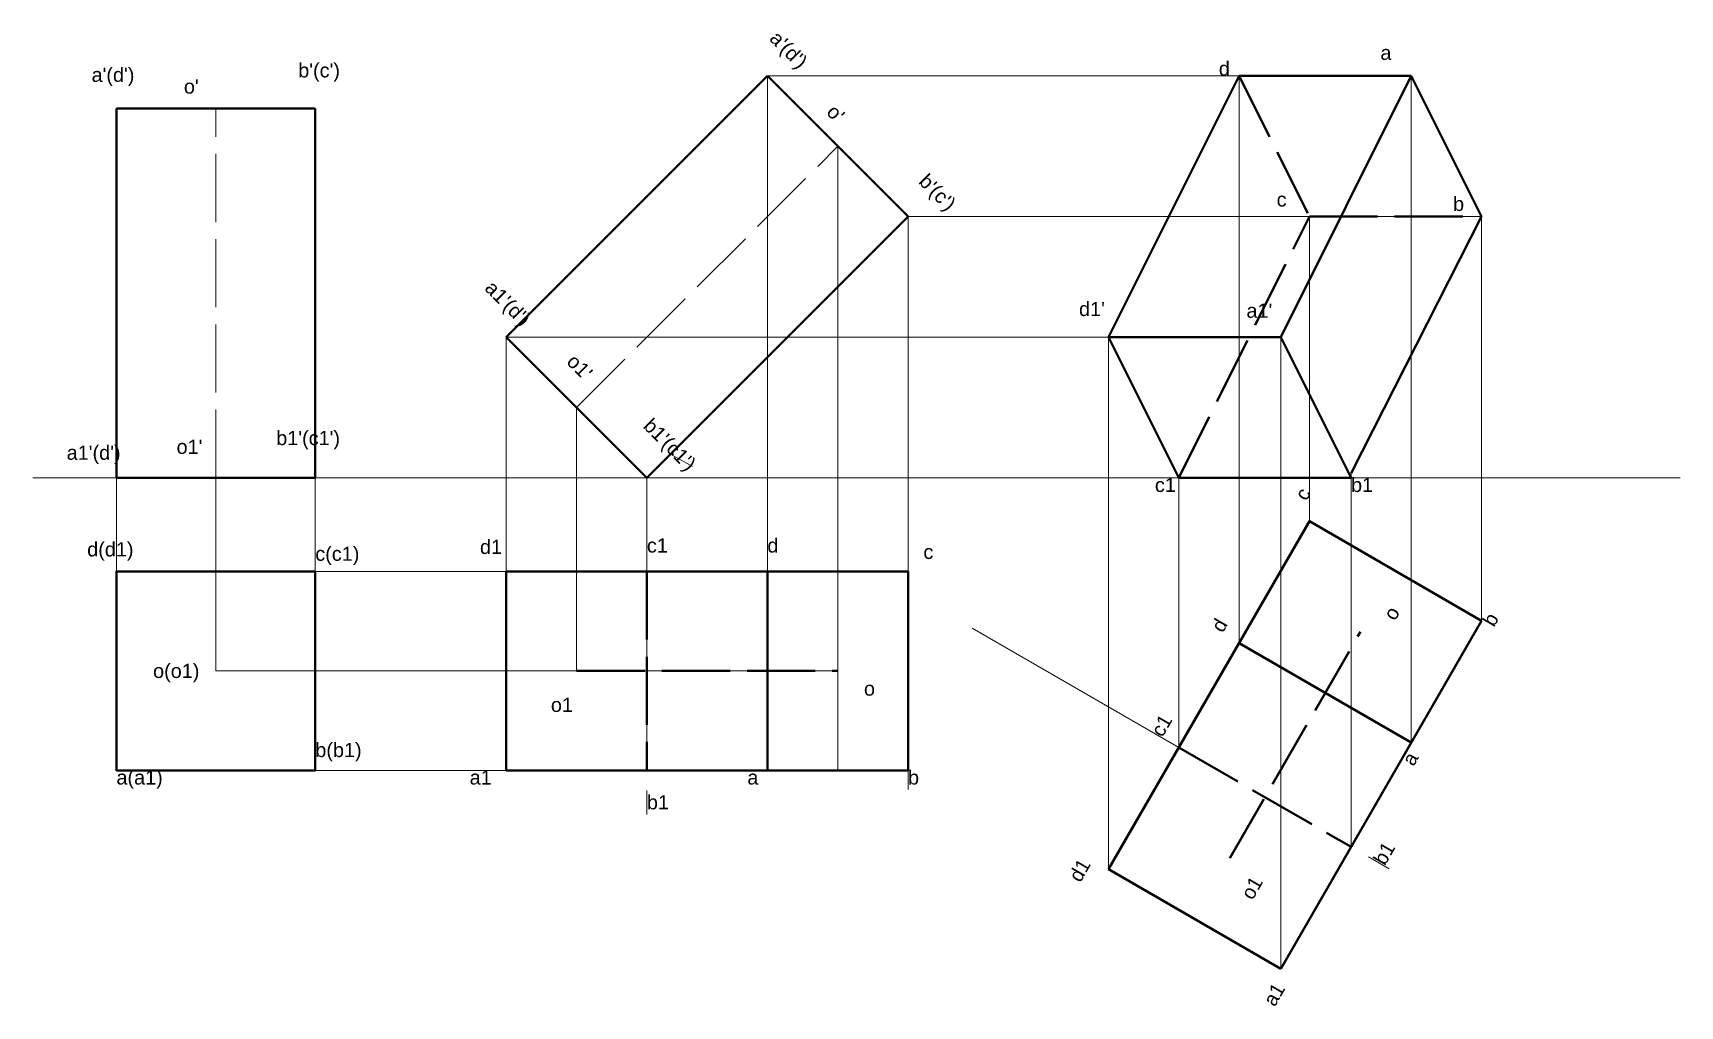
# Paper-space layout 'Layout1' of a CAD drawing. Header units: millimetres. Extents: x -4 to 286, y -15 to 156.
import ezdxf

# ---------------------------------------------------------------- set-up
doc = ezdxf.new("R2010")
doc.units = ezdxf.units.MM
doc.linetypes.add('ACAD_ISO02W100', pattern=[15, 12, -3])
doc.styles.get("Standard").update_dxf_attribs({"font": 'arial.ttf'})

psp = doc.layouts.get("Layout1")

# ---------------------------------------------------------------- linework, layer by layer
at = {"linetype": 'Continuous', "lineweight": 40}
for p, q in [((79.23, 102.4), (125.19, 148.36)), ((125.19, 148.36), (149.94, 123.62)), ((185.23, 102.4), (208.21, 148.36)), ((238.52, 148.36), (208.21, 148.36)), ((215.54, 102.4), (238.52, 148.36)), ((250.89, 123.62), (238.52, 148.36)), ((10.62, 77.65), (10.62, 142.65)), ((10.62, 142.65), (45.62, 142.65)), ((45.62, 142.65), (45.62, 77.65)), ((149.94, 123.62), (103.98, 77.65)), ((227.91, 78.49), (250.89, 123.62)), ((103.98, 77.65), (79.23, 102.4)), ((185.23, 102.4), (215.54, 102.4)), ((197.6, 77.65), (185.23, 102.4)), ((215.54, 102.4), (227.91, 77.65)), ((45.62, 77.65), (10.62, 77.65)), ((227.91, 77.65), (197.6, 77.65)), ((220.58, 70), (185.23, 8.76)), ((250.89, 52.5), (220.58, 70)), ((79.23, 61.17), (79.23, 26.17)), ((149.94, 61.17), (79.23, 61.17)), ((125.19, 61.17), (125.19, 26.17)), ((149.94, 26.17), (149.94, 61.17)), ((215.54, -8.74), (250.89, 52.5)), ((208.21, 48.57), (238.52, 31.07)), ((79.23, 26.17), (149.94, 26.17)), ((185.23, 8.76), (215.54, -8.74))]:
    psp.add_line(p, q, dxfattribs=at)
at = {"linetype": 'Continuous', "lineweight": 20}
for p, q in [((125.19, 148.36), (125.19, 26.17)), ((125.19, 148.36), (238.52, 148.36)), ((208.21, 48.57), (208.21, 148.36)), ((238.52, 31.07), (238.52, 148.36)), ((137.57, 135.99), (137.57, 26.17)), ((149.94, 123.62), (149.94, 22.8)), ((149.94, 123.62), (250.89, 123.62)), ((220.58, 70), (220.58, 123.62)), ((250.89, 52.5), (250.89, 123.62)), ((79.23, 102.4), (79.23, 26.17)), ((79.23, 102.4), (215.54, 102.4)), ((185.23, 8.76), (185.23, 102.4)), ((215.54, -8.74), (215.54, 102.4)), ((91.61, 90.03), (91.61, 43.67)), ((111.98, 79.63), (108.16, 81.83)), ((227.91, 12.7), (227.91, 78.49)), ((-4.08, 77.65), (285.82, 77.65)), ((10.62, 61.17), (10.62, 77.65)), ((28.12, 43.67), (28.12, 77.65)), ((45.62, 61.17), (45.62, 77.65)), ((103.98, 77.65), (103.98, 26.17)), ((197.6, 30.2), (197.6, 77.65)), ((45.62, 61.17), (149.94, 61.17)), ((197.6, 30.2), (161.2, 51.21)), ((28.12, 43.67), (137.57, 43.67)), ((45.62, 26.17), (149.94, 26.17)), ((103.98, 22.64), (103.98, 18.42)), ((230.97, 10.93), (234.62, 8.82))]:
    psp.add_line(p, q, dxfattribs=at)
at = {"linetype": 'ACAD_ISO02W100', "lineweight": 40}
for p, q in [((208.21, 148.36), (220.58, 123.62)), ((197.6, 77.65), (220.58, 123.62)), ((220.58, 123.62), (250.89, 123.62)), ((103.98, 61.17), (103.98, 26.17)), ((206.57, 10.73), (229.55, 50.53)), ((91.61, 43.67), (137.57, 43.67)), ((197.6, 30.2), (227.91, 12.7))]:
    psp.add_line(p, q, dxfattribs=at)
at = {"linetype": 'ACAD_ISO02W100', "lineweight": 20}
for p, q in [((28.12, 77.65), (28.12, 142.65)), ((91.61, 90.03), (137.57, 135.99))]:
    psp.add_line(p, q, dxfattribs=at)
at = {"linetype": 'Continuous', "lineweight": 40}
psp.add_lwpolyline([(45.62, 61.17), (10.62, 61.17), (10.62, 26.17), (45.62, 26.17)], close=True, dxfattribs=at)

# ---------------------------------------------------------------- texts
at = {"linetype": 'Continuous', "lineweight": 40, "char_height": 2.5, "attachment_point": 1, "rotation": 315}
for s, width, insert in [("a'(d')", 4.3845, (127.16, 156.53)), ("o'", 9.027, (137.19, 143.59)), ("b'(c')", 8.2532, (153.42, 131.37)), ("a1'(d')", 14.2003, (77.04, 112.61)), ("o1'", 6.9256, (91.45, 99.66)), ("b1'(c1')", 10.3165, (104.94, 88.36))]:
    psp.add_mtext_dynamic_manual_height_columns(s, width=width, gutter_width=12.5, heights=[0], dxfattribs=dict(at, insert=insert))
at = {"linetype": 'Continuous', "lineweight": 20, "char_height": 2.5, "attachment_point": 1}
for s, width, insert in [('d', 12.5251, (204.64, 150.91)), ('a', 5.4342, (233.08, 153.7)), ('c', 5.7635, (214.82, 127.88)), ('b', 5.0224, (245.87, 127.1)), ('d1', 7.2304, (74.6, 66.74)), ('c1', 6.2302, (103.98, 67)), ('d', 4.7715, (125.19, 67)), ('d(d1)', 5.1583, (5.47, 66.31)), ('c(c1)', 6.0082, (45.62, 65.54)), ('c', 7.4708, (152.65, 65.86)), ('o(o1)', 11.3482, (17.07, 44.92)), ('o', 7.7606, (142.18, 41.81)), ('o1', 4.529, (87.08, 38.95)), ('b(b1)', 11.1665, (45.62, 31)), ('a(a1)', 5.6076, (10.62, 26.17)), ('a1', 6.4506, (72.78, 26.17)), ('b', 7.7623, (149.94, 26.17)), ('a', 10.657, (121.65, 26.17)), ('b1', 7.5298, (103.98, 21.8))]:
    psp.add_mtext_dynamic_manual_height_columns(s, width=width, gutter_width=12.5, heights=[0], dxfattribs=dict(at, insert=insert))
at = {"linetype": 'Continuous', "lineweight": 40, "char_height": 2.5, "attachment_point": 1}
for s, width, insert in [("a'(d')", 4.3845, (6.24, 149.82)), ("b'(c')", 8.2532, (42.61, 150.6)), ("o'", 9.027, (22.49, 147.76)), ("d1'", 18.294, (180.04, 108.61)), ("a1'", 6.0331, (209.5, 108.31)), ("o1'", 6.9256, (21.2, 84.36)), ("b1'(c1')", 10.3165, (38.74, 85.9)), ("a1'(d')", 14.2003, (1.86, 83.32)), ('c1', 12.7365, (193.39, 77.65)), ('b1', 5.3187, (227.91, 77.65))]:
    psp.add_mtext_dynamic_manual_height_columns(s, width=width, gutter_width=12.5, heights=[0], dxfattribs=dict(at, insert=insert))
at = {"linetype": 'Continuous', "lineweight": 20, "char_height": 2.5, "attachment_point": 1, "rotation": 60}
for s, width, insert in [('c', 7.4708, (217.88, 74.68)), ('d', 4.7715, (203.16, 51.48)), ('o', 7.7606, (233.47, 53.6)), ('b', 7.7623, (250.89, 52.5)), ('c1', 6.2302, (192.55, 33.11)), ('a', 10.657, (236.74, 28)), ('b1', 7.5298, (231.69, 10.51)), ('d1', 7.2304, (178.09, 7.54)), ('o1', 4.529, (208.39, 4.44)), ('a1', 6.4506, (212.31, -14.32))]:
    psp.add_mtext_dynamic_manual_height_columns(s, width=width, gutter_width=12.5, heights=[0], dxfattribs=dict(at, insert=insert))

doc.saveas('drawing.dxf')
